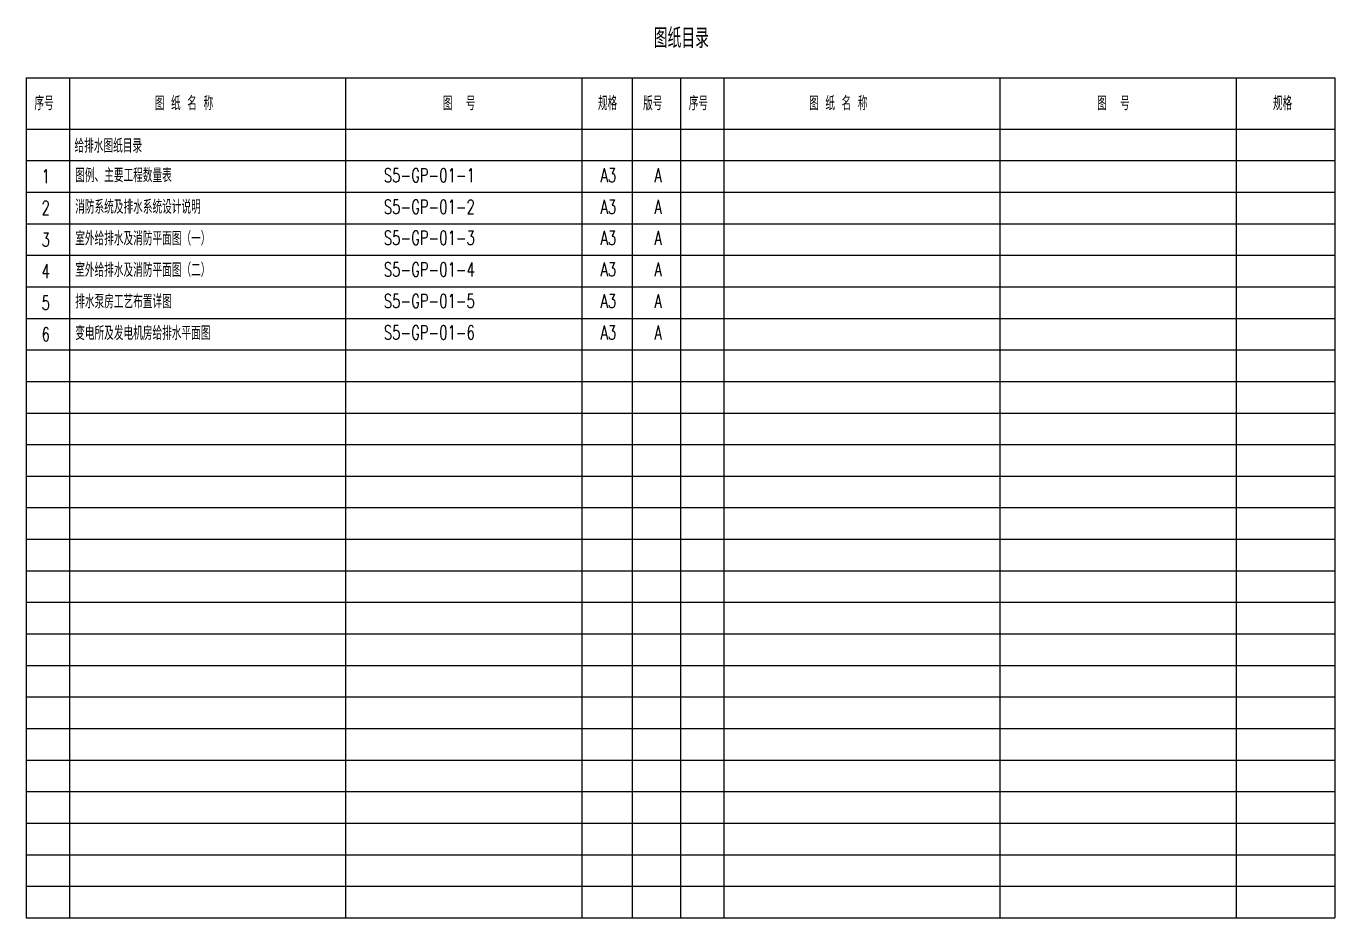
# Model space of a CAD drawing. Extents: x -316592 to 60787, y -138940 to -60306.
# Drawn here: x -114263 to -81062, y -101250 to -78642 of the extents above; entities that cross this region are included whole.
import ezdxf
from ezdxf.enums import TextEntityAlignment as Align

# ---------------------------------------------------------------- set-up
doc = ezdxf.new("R2010")
doc.units = 0
doc.header["$LTSCALE"] = 1000
doc.header["$MEASUREMENT"] = 0
doc.layers.add('BOX', color=7, linetype='Continuous')
doc.layers.add('图框', color=7, linetype='Continuous')
doc.styles.get("Standard").update_dxf_attribs({"font": 'simplex1.shx', "width": 0.7, "bigfont": 'hztxt.shx'})

msp = doc.modelspace()

# ---------------------------------------------------------------- linework, layer by layer
at = {"layer": 'BOX', "color": 7, "linetype": 'Continuous'}
for p, q in [((-114263.2, -79949.2), (-114263.2, -101250)), ((-114263.2, -79949.2), (-97662.8, -79949.2)), ((-113162.8, -79949.2), (-113162.8, -101250)), ((-106162.8, -79949.2), (-106162.8, -101250)), ((-100162.8, -79949.2), (-100162.8, -101250)), ((-98888.9, -79949.2), (-98888.9, -101250)), ((-97662.8, -79949.2), (-81062.4, -79949.2)), ((-97662.8, -79949.2), (-97662.8, -101250)), ((-96562.4, -79949.2), (-96562.4, -101250)), ((-89562.4, -79949.2), (-89562.4, -101250)), ((-83562.4, -79949.2), (-83562.4, -101250)), ((-81062.4, -79949.2), (-81062.4, -101250)), ((-114263.2, -81249.7), (-97662.8, -81249.7)), ((-97662.8, -81249.7), (-81062.4, -81249.7)), ((-114263.2, -82050), (-97662.8, -82050)), ((-97662.8, -82050), (-81062.4, -82050)), ((-114263.2, -82850), (-97662.8, -82850)), ((-97662.8, -82850), (-81062.4, -82850)), ((-114263.2, -83650), (-97662.8, -83650)), ((-97662.8, -83650), (-81062.4, -83650)), ((-114263.2, -84450), (-81062.4, -84450)), ((-114263.2, -85250), (-81062.4, -85250)), ((-114263.2, -86050), (-97662.8, -86050)), ((-97662.8, -86050), (-81062.4, -86050)), ((-114263.2, -86850), (-97662.8, -86850)), ((-97662.8, -86850), (-81062.4, -86850)), ((-114263.2, -87650), (-97662.8, -87650)), ((-97662.8, -87650), (-81062.4, -87650)), ((-114263.2, -88450), (-97662.8, -88450)), ((-97662.8, -88450), (-81062.4, -88450)), ((-114263.2, -89250), (-97662.8, -89250)), ((-97662.8, -89250), (-81062.4, -89250)), ((-114263.2, -90050), (-97662.8, -90050)), ((-97662.8, -90050), (-81062.4, -90050)), ((-114263.2, -90850), (-97662.8, -90850)), ((-97662.8, -90850), (-81062.4, -90850)), ((-114263.2, -91650), (-97662.8, -91650)), ((-97662.8, -91650), (-81062.4, -91650)), ((-114263.2, -92450), (-97662.8, -92450)), ((-97662.8, -92450), (-81062.4, -92450)), ((-114263.2, -93250), (-97662.8, -93250)), ((-97662.8, -93250), (-81062.4, -93250)), ((-114263.2, -94050), (-97662.8, -94050)), ((-97662.8, -94050), (-81062.4, -94050)), ((-114263.2, -94850), (-97662.8, -94850)), ((-97662.8, -94850), (-81062.4, -94850)), ((-114263.2, -95650), (-97662.8, -95650)), ((-97662.8, -95650), (-81062.4, -95650)), ((-114263.2, -96450), (-97662.8, -96450)), ((-97662.8, -96450), (-81062.4, -96450)), ((-114263.2, -97250), (-97662.8, -97250)), ((-97662.8, -97250), (-81062.4, -97250)), ((-114263.2, -98050), (-97662.8, -98050)), ((-97662.8, -98050), (-81062.4, -98050)), ((-114263.2, -98850), (-96562.4, -98850)), ((-97662.8, -98850), (-81062.4, -98850)), ((-114263.2, -99650), (-97662.8, -99650)), ((-97662.8, -99650), (-81062.4, -99650)), ((-114263.2, -100450), (-97662.8, -100450)), ((-97662.8, -100450), (-81062.4, -100450)), ((-114263.2, -101250), (-97662.8, -101250)), ((-97662.8, -101250), (-81062.4, -101250))]:
    msp.add_line(p, q, dxfattribs=at)

# ---------------------------------------------------------------- texts
at = {"layer": 'BOX', "color": 7, "linetype": 'Continuous', "width": 0.7}
for s, p in [('序号', (-114053.3, -80772.5)), ('图 纸 名 称', (-111001.9, -80772.5)), ('图  号', (-103692.2, -80772.5)), ('规格', (-99757.8, -80772.5)), ('版号', (-98611.7, -80772.5)), ('序号', (-97452.9, -80772.5)), ('图 纸 名 称', (-94401.5, -80772.5)), ('图  号', (-87091.8, -80772.5)), ('规格', (-82633.7, -80772.5)), ('给排水图纸目录', (-113037.1, -81850)), ('1', (-113871.4, -82623.9)), ('S5-GP-01-1', (-105189.6, -82598.3)), ('A3', (-99693.2, -82596)), ('A', (-98327.6, -82596)), ('2', (-113871.4, -83423.9)), ('S5-GP-01-2', (-105189.6, -83398.3)), ('A3', (-99693.2, -83396)), ('A', (-98327.6, -83396)), ('3', (-113871.4, -84230.4)), ('S5-GP-01-3', (-105189.6, -84185.2)), ('A3', (-99693.2, -84182.9)), ('A', (-98327.6, -84182.9)), ('S5-GP-01-4', (-105189.6, -84985.2)), ('A3', (-99693.2, -84982.9)), ('A', (-98327.6, -84982.9)), ('4', (-113871.4, -85030.4)), ('5', (-113871.4, -85830.4)), ('S5-GP-01-5', (-105189.6, -85785.2)), ('A3', (-99693.2, -85782.9)), ('A', (-98327.6, -85782.9)), ('6', (-113871.4, -86630.4)), ('S5-GP-01-6', (-105189.6, -86585.2)), ('A3', (-99693.2, -86582.9)), ('A', (-98327.6, -86582.9))]:
    msp.add_text(s, height=350, dxfattribs=at).set_placement(p)
for s, p in [('图例、主要工程数量表', (-113018.9, -82424.2)), ('消防系统及排水系统设计说明', (-113018.9, -83224.2)), ('室外给排水及消防平面图（一）', (-113018.9, -84024.2)), ('室外给排水及消防平面图（二）', (-113018.9, -84824.2)), ('排水泵房工艺布置详图', (-113018.9, -85624.2)), ('变电所及发电机房给排水平面图', (-113018.9, -86424.2))]:
    msp.add_text(s, height=350, dxfattribs=at).set_placement(p, align=Align.MIDDLE_LEFT)
at = {"layer": '图框', "width": 0.7}
msp.add_text('图纸目录', height=500, dxfattribs=at).set_placement((-97641.5, -78944.6), align=Align.MIDDLE_CENTER)

doc.saveas('drawing.dxf')
